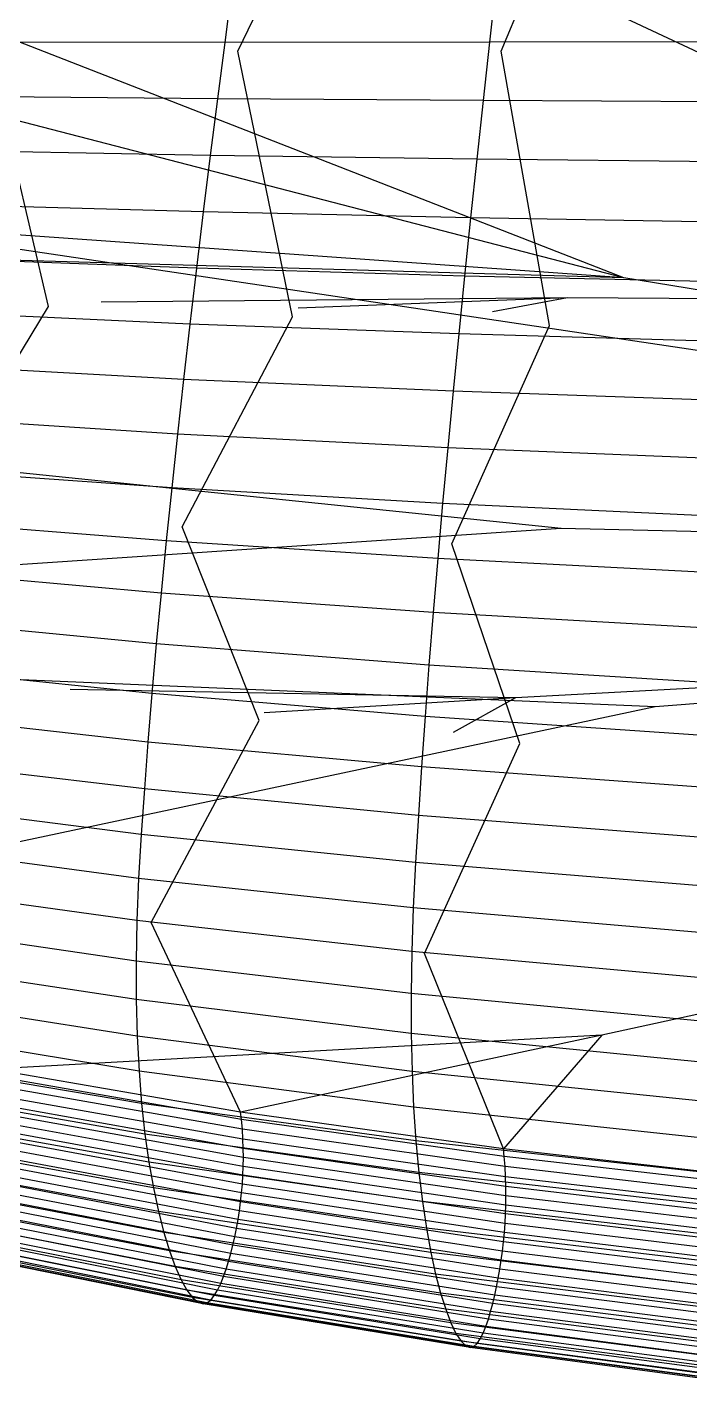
# Model space of a CAD drawing. Extents: x -439 to 439, y 0 to 263.
# Drawn here: x -285.5 to -206.1, y 11.1 to 173.6 of the extents above; entities that cross this region are included whole.
import ezdxf

# ---------------------------------------------------------------- set-up
doc = ezdxf.new("R2010")
doc.units = 0
doc.header["$MEASUREMENT"] = 0
doc.layers.add('default', color=7, linetype='Continuous')

msp = doc.modelspace()

# ---------------------------------------------------------------- linework, layer by layer
at = {"layer": 'default', "color": 3, "linetype": 'Continuous'}
for p, q in [((-260.262, 170.738, 41.654), (-248.98, 194.1, 62.487)), ((-228.73, 170.747, 27.673), (-218.749, 195.017, 49.96)), ((-214.066, 143.617, 352.443), (-341.105, 176.506, 220.627)), ((-141.539, 140.755, 295.163), (-217.461, 176.35, 129.136)), ((-214.066, 143.617, 352.443), (-294.217, 174.851, 187.53)), ((-282.978, 140.195, 74.839), (-290.142, 170.773, 57.526)), ((-253.721, 138.938, 60.152), (-260.262, 170.738, 41.654)), ((-222.946, 137.897, 47.226), (-228.73, 170.747, 27.673)), ((-214.066, 143.617, 352.443), (-338.498, 152.423, 214.475)), ((-214.066, 143.617, 352.443), (-298.355, 146.02, 186.655)), ((-33.861, 114.126, 634.493), (-214.066, 143.617, 352.443)), ((-297.478, 116.193, 51.976), (-282.978, 140.195, 74.839)), ((-220.787, 141.21, 126.891), (-276.661, 140.706, 70.478)), ((-220.787, 141.21, 126.891), (-253.042, 139.979, 59.988)), ((-220.787, 141.21, 126.891), (-229.796, 139.528, 48.936)), ((-141.539, 140.755, 295.163), (-220.787, 141.21, 126.891)), ((-266.964, 113.803, 35.373), (-253.721, 138.938, 60.152)), ((-234.662, 111.777, 20.73), (-222.946, 137.897, 47.226)), ((-257.722, 90.637, 58.429), (-266.964, 113.803, 35.373)), ((-226.488, 87.883, 45.173), (-234.662, 111.777, 20.73)), ((-270.661, 66.45, 34.167), (-257.722, 90.637, 58.429)), ((-237.935, 62.745, 19.233), (-226.488, 87.883, 45.173)), ((-259.948, 43.733, 60.304), (-270.661, 66.45, 34.167)), ((-228.461, 39.33, 46.959), (-237.935, 62.745, 19.233))]:
    msp.add_line(p, q, dxfattribs=at)
at = {"layer": 'default', "color": 7, "linetype": 'Continuous'}
for p, q in [((-229.359, 178.803, 24.913), (-230.14, 171.823, 23.886)), ((-260.974, 178.529, 39.028), (-261.857, 171.79, 38.092)), ((-261.857, 171.79, 38.092), (-291.888, 171.798, 54.217)), ((-261.857, 171.79, 38.092), (-262.729, 165.026, 37.184)), ((-230.14, 171.823, 23.886), (-261.857, 171.79, 38.092)), ((-230.14, 171.823, 23.886), (-230.912, 164.815, 22.889)), ((-196.918, 171.86, 11.816), (-230.14, 171.823, 23.886)), ((-262.729, 165.026, 37.184), (-292.843, 165.313, 53.407)), ((-262.729, 165.026, 37.184), (-263.584, 158.253, 36.314)), ((-230.912, 164.815, 22.889), (-262.729, 165.026, 37.184)), ((-230.912, 164.815, 22.889), (-231.669, 157.801, 21.932)), ((-197.564, 164.646, 10.736), (-230.912, 164.815, 22.889)), ((-263.584, 158.253, 36.314), (-293.779, 158.822, 52.633)), ((-263.584, 158.253, 36.314), (-264.423, 151.492, 35.476)), ((-231.669, 157.801, 21.932), (-263.584, 158.253, 36.314)), ((-231.669, 157.801, 21.932), (-232.411, 150.797, 21.01)), ((-198.197, 157.424, 9.698), (-231.669, 157.801, 21.932)), ((-264.423, 151.492, 35.476), (-294.697, 152.341, 51.889)), ((-264.423, 151.492, 35.476), (-265.237, 144.76, 34.687)), ((-232.411, 150.797, 21.01), (-264.423, 151.492, 35.476)), ((-232.411, 150.797, 21.01), (-233.132, 143.824, 20.139)), ((-198.818, 150.214, 8.697), (-232.411, 150.797, 21.01)), ((-265.237, 144.76, 34.687), (-295.588, 145.887, 51.189)), ((-265.237, 144.76, 34.687), (-266.024, 138.076, 33.949)), ((-233.132, 143.824, 20.139), (-265.237, 144.76, 34.687)), ((-233.132, 143.824, 20.139), (-233.829, 136.901, 19.323)), ((-199.422, 143.035, 7.751), (-233.132, 143.824, 20.139)), ((-266.024, 138.076, 33.949), (-296.45, 139.479, 50.537)), ((-266.024, 138.076, 33.949), (-266.784, 131.453, 33.261)), ((-233.829, 136.901, 19.323), (-266.024, 138.076, 33.949)), ((-233.829, 136.901, 19.323), (-234.501, 130.041, 18.56)), ((-200.005, 135.908, 6.863), (-233.829, 136.901, 19.323)), ((-266.784, 131.453, 33.261), (-297.281, 133.13, 49.931)), ((-266.784, 131.453, 33.261), (-267.512, 124.908, 32.63)), ((-234.501, 130.041, 18.56), (-266.784, 131.453, 33.261)), ((-234.501, 130.041, 18.56), (-235.146, 123.262, 17.859)), ((-200.568, 128.847, 6.031), (-234.501, 130.041, 18.56)), ((-267.512, 124.908, 32.63), (-298.078, 126.855, 49.377)), ((-267.512, 124.908, 32.63), (-268.204, 118.456, 32.063)), ((-235.146, 123.262, 17.859), (-267.512, 124.908, 32.63)), ((-235.146, 123.262, 17.859), (-235.758, 116.58, 17.226)), ((-201.107, 121.868, 5.264), (-235.146, 123.262, 17.859)), ((-268.204, 118.456, 32.063), (-298.835, 120.669, 48.882)), ((-268.204, 118.456, 32.063), (-268.857, 112.109, 31.563)), ((-235.758, 116.58, 17.226), (-268.204, 118.456, 32.063)), ((-235.758, 116.58, 17.226), (-236.336, 110.007, 16.666)), ((-201.62, 114.99, 4.569), (-235.758, 116.58, 17.226)), ((-268.857, 112.109, 31.563), (-299.55, 114.584, 48.45)), ((-268.857, 112.109, 31.563), (-269.471, 105.881, 31.131)), ((-236.336, 110.007, 16.666), (-268.857, 112.109, 31.563)), ((-236.336, 110.007, 16.666), (-236.88, 103.557, 16.178)), ((-202.104, 108.224, 3.952), (-236.336, 110.007, 16.666)), ((-269.471, 105.881, 31.131), (-300.222, 108.612, 48.079)), ((-269.471, 105.881, 31.131), (-270.044, 99.787, 30.768)), ((-236.88, 103.557, 16.178), (-269.471, 105.881, 31.131)), ((-270.044, 99.787, 30.768), (-300.849, 102.77, 47.772)), ((-236.88, 103.557, 16.178), (-237.387, 97.247, 15.764)), ((-202.559, 101.585, 3.411), (-236.88, 103.557, 16.178)), ((-270.044, 99.787, 30.768), (-270.569, 93.838, 30.488)), ((-237.387, 97.247, 15.764), (-270.044, 99.787, 30.768)), ((-270.569, 93.838, 30.488), (-301.423, 97.065, 47.541)), ((-237.387, 97.247, 15.764), (-237.851, 91.087, 15.438)), ((-202.984, 95.09, 2.949), (-237.387, 97.247, 15.764)), ((-270.569, 93.838, 30.488), (-271.049, 88.044, 30.28)), ((-237.851, 91.087, 15.438), (-270.569, 93.838, 30.488)), ((-271.049, 88.044, 30.28), (-301.949, 91.509, 47.376)), ((-237.851, 91.087, 15.438), (-238.277, 85.087, 15.191)), ((-203.373, 88.749, 2.581), (-237.851, 91.087, 15.438)), ((-271.049, 88.044, 30.28), (-271.479, 82.422, 30.156)), ((-238.277, 85.087, 15.191), (-271.049, 88.044, 30.28)), ((-271.479, 82.422, 30.156), (-302.42, 86.117, 47.289)), ((-238.277, 85.087, 15.191), (-238.657, 79.266, 15.034)), ((-203.729, 82.575, 2.296), (-238.277, 85.087, 15.191)), ((-271.479, 82.422, 30.156), (-271.856, 76.978, 30.12)), ((-238.657, 79.266, 15.034), (-271.479, 82.422, 30.156)), ((-271.856, 76.978, 30.12), (-302.832, 80.896, 47.281)), ((-238.657, 79.266, 15.034), (-238.991, 73.63, 14.971)), ((-204.048, 76.583, 2.107), (-238.657, 79.266, 15.034)), ((-271.856, 76.978, 30.12), (-272.161, 71.723, 30.211)), ((-238.991, 73.63, 14.971), (-271.856, 76.978, 30.12)), ((-272.161, 71.723, 30.211), (-303.166, 75.856, 47.391)), ((-238.991, 73.63, 14.971), (-239.262, 68.19, 15.044)), ((-204.328, 70.783, 2.017), (-238.991, 73.63, 14.971)), ((-272.161, 71.723, 30.211), (-272.369, 66.671, 30.481)), ((-239.262, 68.19, 15.044), (-272.161, 71.723, 30.211)), ((-272.369, 66.671, 30.481), (-303.394, 71.009, 47.666)), ((-272.369, 66.671, 30.481), (-272.465, 61.828, 30.962)), ((-239.446, 62.96, 15.309), (-272.369, 66.671, 30.481)), ((-239.262, 68.19, 15.044), (-239.446, 62.96, 15.309)), ((-204.554, 65.185, 2.072), (-239.262, 68.19, 15.044)), ((-272.465, 61.828, 30.962), (-303.498, 66.362, 48.136)), ((-272.452, 57.207, 31.643), (-303.484, 61.927, 48.79)), ((-272.465, 61.828, 30.962), (-272.452, 57.207, 31.643)), ((-239.531, 57.948, 15.799), (-272.465, 61.828, 30.962)), ((-239.446, 62.96, 15.309), (-239.531, 57.948, 15.799)), ((-204.709, 59.805, 2.331), (-239.446, 62.96, 15.309)), ((-272.333, 52.816, 32.52), (-303.353, 57.712, 49.625)), ((-272.452, 57.207, 31.643), (-272.333, 52.816, 32.52)), ((-239.52, 53.166, 16.504), (-272.452, 57.207, 31.643)), ((-239.531, 57.948, 15.799), (-239.52, 53.166, 16.504)), ((-204.78, 54.648, 2.827), (-239.531, 57.948, 15.799)), ((-272.114, 48.664, 33.575), (-303.114, 53.726, 50.624)), ((-272.333, 52.816, 32.52), (-272.114, 48.664, 33.575)), ((-239.415, 48.624, 17.417), (-272.333, 52.816, 32.52)), ((-239.52, 53.166, 16.504), (-239.415, 48.624, 17.417)), ((-204.771, 49.73, 3.551), (-239.52, 53.166, 16.504)), ((-271.8, 44.764, 34.799), (-302.77, 49.979, 51.778)), ((-272.114, 48.664, 33.575), (-271.8, 44.764, 34.799)), ((-239.222, 44.33, 18.523), (-272.114, 48.664, 33.575)), ((-239.415, 48.624, 17.417), (-239.222, 44.33, 18.523)), ((-204.684, 45.058, 4.496), (-239.415, 48.624, 17.417)), ((-271.401, 41.123, 36.168), (-302.333, 46.482, 53.066)), ((-271.8, 44.764, 34.799), (-271.401, 41.123, 36.168)), ((-238.944, 40.296, 19.808), (-271.8, 44.764, 34.799)), ((-239.222, 44.33, 18.523), (-238.944, 40.296, 19.808)), ((-204.523, 40.643, 5.644), (-239.222, 44.33, 18.523)), ((-270.924, 37.753, 37.666), (-301.81, 43.243, 54.471)), ((-271.401, 41.123, 36.168), (-270.924, 37.753, 37.666)), ((-238.591, 36.532, 21.249), (-271.401, 41.123, 36.168)), ((-270.382, 34.66, 39.264), (-301.216, 40.269, 55.969)), ((-238.944, 40.296, 19.808), (-238.591, 36.532, 21.249)), ((-204.291, 36.496, 6.983), (-238.944, 40.296, 19.808)), ((-269.783, 31.853, 40.943), (-300.561, 37.571, 57.539)), ((-270.924, 37.753, 37.666), (-270.382, 34.66, 39.264)), ((-238.17, 33.049, 22.829), (-270.924, 37.753, 37.666)), ((-238.591, 36.532, 21.249), (-238.17, 33.049, 22.829)), ((-203.996, 32.628, 8.488), (-238.591, 36.532, 21.249)), ((-269.139, 29.344, 42.676), (-299.856, 35.156, 59.159)), ((-270.382, 34.66, 39.264), (-269.783, 31.853, 40.943)), ((-237.69, 29.853, 24.517), (-270.382, 34.66, 39.264)), ((-268.464, 27.14, 44.432), (-299.116, 33.035, 60.799)), ((-238.17, 33.049, 22.829), (-237.69, 29.853, 24.517)), ((-203.644, 29.048, 10.139), (-238.17, 33.049, 22.829)), ((-267.772, 25.249, 46.18), (-298.359, 31.214, 62.43)), ((-269.783, 31.853, 40.943), (-269.139, 29.344, 42.676)), ((-237.161, 26.954, 26.291), (-269.783, 31.853, 40.943)), ((-267.072, 23.68, 47.901), (-297.592, 29.702, 64.034)), ((-261.995, 24.051, 58.711), (-292.033, 30.012, 74.059)), ((-261.683, 24.94, 59.252), (-291.692, 30.862, 74.557)), ((-269.139, 29.344, 42.676), (-268.464, 27.14, 44.432)), ((-236.592, 24.362, 28.125), (-269.139, 29.344, 42.676)), ((-237.69, 29.853, 24.517), (-237.161, 26.954, 26.291)), ((-203.243, 25.765, 11.906), (-237.69, 29.853, 24.517)), ((-266.388, 22.441, 49.54), (-296.842, 28.506, 65.56)), ((-265.701, 21.541, 51.138), (-296.09, 27.637, 67.046)), ((-263.099, 21.779, 56.671), (-293.241, 27.841, 72.178)), ((-262.7, 22.447, 57.429), (-292.805, 28.479, 72.877)), ((-262.333, 23.214, 58.106), (-292.403, 29.212, 73.502)), ((-265.068, 20.989, 52.569), (-295.397, 27.102, 68.377)), ((-264.445, 20.789, 53.93), (-294.716, 26.904, 69.64)), ((-263.983, 20.901, 54.904), (-294.209, 27.007, 70.543)), ((-263.528, 21.247, 55.827), (-293.712, 27.335, 71.397)), ((-268.464, 27.14, 44.432), (-267.772, 25.249, 46.18)), ((-235.995, 22.087, 29.985), (-268.464, 27.14, 44.432)), ((-237.161, 26.954, 26.291), (-236.592, 24.362, 28.125)), ((-202.801, 22.787, 13.765), (-237.161, 26.954, 26.291)), ((-267.772, 25.249, 46.18), (-267.072, 23.68, 47.901)), ((-235.383, 20.137, 31.838), (-267.772, 25.249, 46.18)), ((-261.995, 24.051, 58.711), (-261.683, 24.94, 59.252)), ((-261.683, 24.94, 59.252), (-261.394, 25.871, 59.739)), ((-229.997, 19.869, 45.754), (-261.683, 24.94, 59.252)), ((-267.072, 23.68, 47.901), (-266.388, 22.441, 49.54)), ((-234.763, 18.519, 33.663), (-267.072, 23.68, 47.901)), ((-262.7, 22.447, 57.429), (-262.333, 23.214, 58.106)), ((-262.333, 23.214, 58.106), (-261.995, 24.051, 58.711)), ((-230.572, 18.077, 44.526), (-262.333, 23.214, 58.106)), ((-230.273, 18.946, 45.174), (-261.995, 24.051, 58.711)), ((-236.592, 24.362, 28.125), (-235.995, 22.087, 29.985)), ((-202.325, 20.126, 15.688), (-236.592, 24.362, 28.125)), ((-266.388, 22.441, 49.54), (-265.701, 21.541, 51.138)), ((-234.158, 17.242, 35.403), (-266.388, 22.441, 49.54)), ((-265.701, 21.541, 51.138), (-265.068, 20.989, 52.569)), ((-233.55, 16.317, 37.099), (-265.701, 21.541, 51.138)), ((-263.983, 20.901, 54.904), (-263.528, 21.247, 55.827)), ((-263.528, 21.247, 55.827), (-263.099, 21.779, 56.671)), ((-231.629, 16.032, 42.091), (-263.528, 21.247, 55.827)), ((-263.099, 21.779, 56.671), (-262.7, 22.447, 57.429)), ((-231.249, 16.586, 42.991), (-263.099, 21.779, 56.671)), ((-230.897, 17.281, 43.801), (-262.7, 22.447, 57.429)), ((-235.995, 22.087, 29.985), (-235.383, 20.137, 31.838)), ((-201.826, 17.791, 17.64), (-235.995, 22.087, 29.985)), ((-265.068, 20.989, 52.569), (-264.445, 20.789, 53.93)), ((-232.991, 15.752, 38.621), (-265.068, 20.989, 52.569)), ((-264.445, 20.789, 53.93), (-263.983, 20.901, 54.904)), ((-232.44, 15.55, 40.068), (-264.445, 20.789, 53.93)), ((-232.031, 15.67, 41.106), (-263.983, 20.901, 54.904)), ((-235.383, 20.137, 31.838), (-234.763, 18.519, 33.663)), ((-201.314, 15.79, 19.586), (-235.383, 20.137, 31.838)), ((-230.273, 18.946, 45.174), (-229.997, 19.869, 45.754)), ((-229.997, 19.869, 45.754), (-229.741, 20.835, 46.277)), ((-196.81, 15.559, 34.26), (-229.997, 19.869, 45.754)), ((-234.763, 18.519, 33.663), (-234.158, 17.242, 35.403)), ((-200.796, 14.131, 21.504), (-234.763, 18.519, 33.663)), ((-230.897, 17.281, 43.801), (-230.572, 18.077, 44.526)), ((-230.572, 18.077, 44.526), (-230.273, 18.946, 45.174)), ((-197.291, 13.712, 32.957), (-230.572, 18.077, 44.526)), ((-197.041, 14.608, 33.644), (-230.273, 18.946, 45.174)), ((-234.158, 17.242, 35.403), (-233.55, 16.317, 37.099)), ((-200.29, 12.823, 23.334), (-234.158, 17.242, 35.403)), ((-233.55, 16.317, 37.099), (-232.991, 15.752, 38.621)), ((-199.782, 11.877, 25.119), (-233.55, 16.317, 37.099)), ((-231.629, 16.032, 42.091), (-231.249, 16.586, 42.991)), ((-231.249, 16.586, 42.991), (-230.897, 17.281, 43.801)), ((-197.858, 12.172, 31.333), (-231.249, 16.586, 42.991)), ((-197.563, 12.89, 32.19), (-230.897, 17.281, 43.801)), ((-232.991, 15.752, 38.621), (-232.44, 15.55, 40.068)), ((-199.314, 11.3, 26.721), (-232.991, 15.752, 38.621)), ((-232.44, 15.55, 40.068), (-232.031, 15.67, 41.106)), ((-198.854, 11.097, 28.247), (-232.44, 15.55, 40.068)), ((-232.031, 15.67, 41.106), (-231.629, 16.032, 42.091)), ((-198.511, 11.223, 29.342), (-232.031, 15.67, 41.106)), ((-198.175, 11.599, 30.381), (-231.629, 16.032, 42.091))]:
    msp.add_line(p, q, dxfattribs=at)
at = {"layer": 'default', "color": 30, "linetype": 'Continuous'}
for p, q in [((-35.42, 109.597, 634.857), (-328.019, 153.176, 335.311)), ((-221.536, 113.584, 353.941), (-350.187, 126.825, 220.263)), ((-221.536, 113.584, 353.941), (-304.191, 108.113, 187.405)), ((-35.42, 109.597, 634.857), (-221.536, 113.584, 353.941)), ((-147.117, 97.664, 287.573), (-227.025, 93.327, 119.668)), ((-227.025, 93.327, 119.668), (-280.377, 94.332, 68.222)), ((-227.025, 93.327, 119.668), (-257.118, 91.538, 58.172)), ((-227.025, 93.327, 119.668), (-234.502, 89.182, 47.1))]:
    msp.add_line(p, q, dxfattribs=at)
at = {"layer": 'default', "color": 1, "linetype": 'Continuous'}
for p, q in [((-34.558, 105.936, 634.784), (-210.301, 92.237, 371.315)), ((-210.301, 92.237, 371.315), (-338.44, 97.718, 236.607)), ((-210.301, 92.237, 371.315), (-293.259, 74.671, 205.769)), ((-137.722, 70.081, 317.03), (-216.697, 52.955, 149.502)), ((-216.697, 52.955, 149.502), (-289.793, 48.882, 75.442)), ((-216.697, 52.955, 149.502), (-259.948, 43.733, 60.304)), ((-216.697, 52.955, 149.502), (-228.461, 39.33, 46.959)), ((-259.948, 43.733, 60.304), (-289.793, 48.882, 75.442)), ((-259.848, 42.878, 60.64), (-289.683, 48.061, 75.757)), ((-259.74, 41.687, 61.04), (-289.564, 46.917, 76.134)), ((-259.667, 40.498, 61.364), (-289.484, 45.775, 76.441)), ((-259.629, 39.379, 61.604), (-289.443, 44.701, 76.668)), ((-259.635, 37.218, 61.896), (-289.45, 42.627, 76.95)), ((-259.619, 38.296, 61.778), (-289.432, 43.662, 76.835)), ((-259.848, 42.878, 60.64), (-259.948, 43.733, 60.304)), ((-228.461, 39.33, 46.959), (-259.948, 43.733, 60.304)), ((-259.74, 41.687, 61.04), (-259.848, 42.878, 60.64)), ((-228.372, 38.446, 47.313), (-259.848, 42.878, 60.64)), ((-259.674, 36.213, 61.956), (-289.492, 41.662, 77.01)), ((-259.667, 40.498, 61.364), (-259.74, 41.687, 61.04)), ((-228.276, 37.215, 47.733), (-259.74, 41.687, 61.04)), ((-259.828, 34.062, 61.93), (-289.661, 39.6, 76.996)), ((-259.739, 35.125, 61.97), (-289.563, 40.619, 77.029)), ((-259.629, 39.379, 61.604), (-259.667, 40.498, 61.364)), ((-228.212, 35.985, 48.073), (-259.667, 40.498, 61.364)), ((-259.619, 38.296, 61.778), (-259.629, 39.379, 61.604)), ((-228.178, 34.827, 48.323), (-259.629, 39.379, 61.604)), ((-228.372, 38.446, 47.313), (-228.461, 39.33, 46.959)), ((-195.524, 35.59, 35.609), (-228.461, 39.33, 46.959)), ((-260.084, 31.92, 61.686), (-289.941, 37.546, 76.781)), ((-259.942, 32.997, 61.836), (-289.786, 38.579, 76.915)), ((-259.635, 37.218, 61.896), (-259.619, 38.296, 61.778)), ((-228.17, 33.707, 48.504), (-259.619, 38.296, 61.778)), ((-228.276, 37.215, 47.733), (-228.372, 38.446, 47.313)), ((-195.45, 34.682, 35.979), (-228.372, 38.446, 47.313)), ((-260.244, 30.889, 61.489), (-290.116, 36.558, 76.603)), ((-259.739, 35.125, 61.97), (-259.674, 36.213, 61.956)), ((-259.674, 36.213, 61.956), (-259.635, 37.218, 61.896)), ((-228.218, 31.55, 48.684), (-259.674, 36.213, 61.956)), ((-228.184, 32.59, 48.624), (-259.635, 37.218, 61.896)), ((-228.212, 35.985, 48.073), (-228.276, 37.215, 47.733)), ((-195.37, 33.416, 36.417), (-228.276, 37.215, 47.733)), ((-228.178, 34.827, 48.323), (-228.212, 35.985, 48.073)), ((-195.316, 32.151, 36.77), (-228.212, 35.985, 48.073)), ((-260.647, 28.812, 60.922), (-290.557, 34.568, 76.086)), ((-260.431, 29.829, 61.239), (-290.321, 35.543, 76.376)), ((-259.828, 34.062, 61.93), (-259.739, 35.125, 61.97)), ((-228.276, 30.424, 48.694), (-259.739, 35.125, 61.97)), ((-228.17, 33.707, 48.504), (-228.178, 34.827, 48.323)), ((-195.288, 30.961, 37.029), (-228.178, 34.827, 48.323)), ((-261.127, 26.828, 60.175), (-291.083, 32.669, 75.404)), ((-260.878, 27.81, 60.568), (-290.811, 33.609, 75.763)), ((-260.084, 31.92, 61.686), (-259.942, 32.997, 61.836)), ((-259.942, 32.997, 61.836), (-259.828, 34.062, 61.93)), ((-228.456, 28.221, 48.542), (-259.942, 32.997, 61.836)), ((-228.355, 29.323, 48.646), (-259.828, 34.062, 61.93)), ((-228.218, 31.55, 48.684), (-228.184, 32.59, 48.624)), ((-228.184, 32.59, 48.624), (-228.17, 33.707, 48.504)), ((-195.293, 28.66, 37.338), (-228.184, 32.59, 48.624)), ((-195.281, 29.809, 37.215), (-228.17, 33.707, 48.504)), ((-261.394, 25.871, 59.739), (-291.375, 31.754, 75.004)), ((-260.431, 29.829, 61.239), (-260.244, 30.889, 61.489)), ((-260.244, 30.889, 61.489), (-260.084, 31.92, 61.686)), ((-228.723, 26.036, 48.163), (-260.244, 30.889, 61.489)), ((-228.582, 27.104, 48.377), (-260.084, 31.92, 61.686)), ((-228.276, 30.424, 48.694), (-228.218, 31.55, 48.684)), ((-195.322, 27.59, 37.397), (-228.218, 31.55, 48.684)), ((-260.647, 28.812, 60.922), (-260.431, 29.829, 61.239)), ((-228.889, 24.938, 47.892), (-260.431, 29.829, 61.239)), ((-228.456, 28.221, 48.542), (-228.355, 29.323, 48.646)), ((-228.355, 29.323, 48.646), (-228.276, 30.424, 48.694)), ((-195.436, 25.298, 37.348), (-228.355, 29.323, 48.646)), ((-195.37, 26.431, 37.403), (-228.276, 30.424, 48.694)), ((-261.127, 26.828, 60.175), (-260.878, 27.81, 60.568)), ((-260.878, 27.81, 60.568), (-260.647, 28.812, 60.922)), ((-229.285, 22.845, 47.168), (-260.878, 27.81, 60.568)), ((-229.08, 23.883, 47.549), (-260.647, 28.812, 60.922)), ((-228.582, 27.104, 48.377), (-228.456, 28.221, 48.542)), ((-195.521, 24.163, 37.233), (-228.456, 28.221, 48.542)), ((-261.394, 25.871, 59.739), (-261.127, 26.828, 60.175)), ((-229.505, 21.826, 46.745), (-261.127, 26.828, 60.175)), ((-228.889, 24.938, 47.892), (-228.723, 26.036, 48.163)), ((-228.723, 26.036, 48.163), (-228.582, 27.104, 48.377)), ((-195.745, 21.914, 36.824), (-228.723, 26.036, 48.163)), ((-195.626, 23.014, 37.055), (-228.582, 27.104, 48.377)), ((-229.741, 20.835, 46.277), (-261.394, 25.871, 59.739)), ((-229.08, 23.883, 47.549), (-228.889, 24.938, 47.892)), ((-195.883, 20.783, 36.534), (-228.889, 24.938, 47.892)), ((-229.505, 21.826, 46.745), (-229.285, 22.845, 47.168)), ((-229.285, 22.845, 47.168), (-229.08, 23.883, 47.549)), ((-196.214, 18.627, 35.763), (-229.285, 22.845, 47.168)), ((-196.043, 19.697, 36.169), (-229.08, 23.883, 47.549)), ((-229.741, 20.835, 46.277), (-229.505, 21.826, 46.745)), ((-196.398, 17.577, 35.313), (-229.505, 21.826, 46.745)), ((-196.596, 16.555, 34.815), (-229.741, 20.835, 46.277))]:
    msp.add_line(p, q, dxfattribs=at)

doc.saveas('drawing.dxf')
